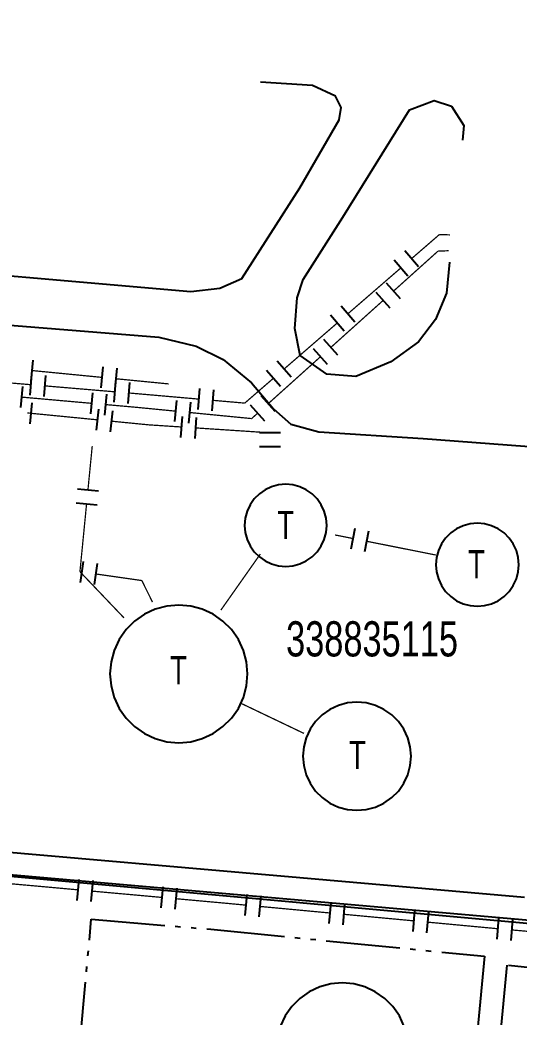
# Model space of a CAD drawing. Extents: x 200604 to 201918, y 4843538 to 4845237.
# Drawn here: x 201260.9 to 201332, y 4844606.7 to 4844748.4 of the extents above; entities that cross this region are included whole.
import ezdxf

# ---------------------------------------------------------------- set-up
doc = ezdxf.new("R2010")
doc.units = 0
doc.header["$LTSCALE"] = 1.5
doc.header["$MEASUREMENT"] = 0
doc.linetypes.add('TRACO_05', pattern=[11, 7, -1, 0.5, -1, 0.5, -1])
for name, color, linetype in [('CD_MALHA_LOTES', 7, 'CONTINUOUS'), ('CD_TXT_QUADRA', 250, 'CONTINUOUS'), ('HD-ADUTORAS', 170, 'CONTINUOUS'), ('HD-TANQUE-PC', 170, 'CONTINUOUS'), ('HD-VALAS-DRENOS', 170, 'CONTINUOUS'), ('SV-RUA-PAVIM', 7, 'CONTINUOUS')]:
    doc.layers.add(name, color=color, linetype=linetype)
doc.styles.add('ARIAL', font='ARIAL.SHX')

msp = doc.modelspace()

# ---------------------------------------------------------------- linework, layer by layer
at = {"layer": 'CD_MALHA_LOTES', "linetype": 'Continuous', "flags": 128}
msp.add_lwpolyline([(201380.48, 4844615.66), (201190.27, 4844632.95)], dxfattribs=at)
at = {"layer": 'HD-ADUTORAS', "const_width": 0.18}
for points in [[(201316.690927, 4844714.521351), (201320.471848, 4844717.793145)], [(201320.471848, 4844717.793145), (201320.63, 4844717.93)], [(201320.63, 4844717.93), (201321.420434, 4844717.904167)], [(201321.420434, 4844717.904167), (201322.16, 4844717.88)], [(201320.43, 4844715.57), (201314.113454, 4844709.898923)], [(201320.940789, 4844715.590295), (201320.43, 4844715.57)], [(201321.94, 4844715.63), (201320.940789, 4844715.590295)], [(201307.616716, 4844706.669046), (201315.178558, 4844713.212633)], [(201312.625248, 4844708.562793), (201305.18422, 4844701.882141)], [(201298.542504, 4844698.816741), (201306.104347, 4844705.360329)], [(201303.696015, 4844700.546011), (201296.254987, 4844693.86536)], [(201262.654238, 4844698.592263), (201272.606779, 4844697.619165)], [(201252.500453, 4844697.425779), (201262.464802, 4844696.582131)], [(201264.457672, 4844696.413402), (201274.422022, 4844695.569754)], [(201274.597288, 4844697.424545), (201281.564067, 4844696.743377)], [(201281.564067, 4844696.743377), (201282.11, 4844696.69)], [(201292.93, 4844693.96), (201297.030136, 4844697.508024)], [(201276.414891, 4844695.401025), (201277.411326, 4844695.31666)], [(201277.411326, 4844695.31666), (201277.49, 4844695.31)], [(201277.49, 4844695.31), (201286.377139, 4844694.53295)], [(201271.164594, 4844693.926858), (201261.203767, 4844694.81112)], [(201277.55, 4844693.36), (201273.156759, 4844693.750005)], [(201288.369538, 4844694.358744), (201292.354335, 4844694.010332)], [(201292.354335, 4844694.010332), (201292.93, 4844693.96)], [(201262.001287, 4844692.561929), (201271.953633, 4844691.586832)], [(201278.136683, 4844693.302624), (201277.55, 4844693.36)], [(201283.112941, 4844692.815948), (201278.136683, 4844693.302624)], [(201293.91, 4844691.76), (201285.103445, 4844692.621277)], [(201294.766781, 4844692.529229), (201294.022679, 4844691.861164)], [(201273.944102, 4844691.391812), (201278.920275, 4844690.904264)], [(201278.920275, 4844690.904264), (201279.27, 4844690.87)], [(201279.27, 4844690.87), (201283.908658, 4844690.566134)], [(201294.022679, 4844691.861164), (201293.91, 4844691.76)], [(201285.904381, 4844690.435399), (201295.882994, 4844689.781727)], [(201271.203937, 4844687.593857), (201271.23, 4844687.86)], [(201270.619157, 4844681.622422), (201271.203937, 4844687.593857)], [(201269.48, 4844669.99), (201270.424231, 4844679.631944)], [(201306.38893, 4844675.090883), (201305.79, 4844675.21)], [(201308.350512, 4844674.700757), (201306.38893, 4844675.090883)], [(201320.12, 4844672.36), (201310.312093, 4844674.310631)], [(201295.15, 4844672.5), (201289.967819, 4844665.141671)], [(201269.788791, 4844669.945838), (201269.48, 4844669.99)], [(201269.48, 4844669.99), (201275.693575, 4844663.479125)], [(201278.29, 4844668.73), (201271.768645, 4844669.66268)], [(201278.472445, 4844668.360278), (201278.29, 4844668.73)], [(201279.8, 4844665.67), (201278.472445, 4844668.360278)], [(201289.967819, 4844665.141671), (201289.53, 4844664.52)], [(201275.693575, 4844663.479125), (201275.75, 4844663.42)], [(201292.34, 4844651.3), (201301.364157, 4844646.991335)], [(201269.21731, 4844624.750718), (201259.258037, 4844625.652311)], [(201281.168438, 4844623.668807), (201271.209165, 4844624.5704)], [(201289.44, 4844622.92), (201283.160293, 4844623.488489)], [(201290.131591, 4844622.855269), (201289.44, 4844622.92)], [(201293.118536, 4844622.575695), (201290.131591, 4844622.855269)], [(201305.066314, 4844621.4574), (201295.109832, 4844622.389313)], [(201317.014093, 4844620.339105), (201307.057611, 4844621.271017)], [(201328.65, 4844619.25), (201319.005389, 4844620.152722)], [(201328.96203, 4844619.22255), (201328.65, 4844619.25)], [(201340.915857, 4844618.17088), (201330.954334, 4844619.047271)]]:
    msp.add_lwpolyline(points, dxfattribs=at)
at = {"layer": 'HD-ADUTORAS'}
for points in [[(201315.709389, 4844715.655627), (201317.672465, 4844713.387075)], [(201314.19702, 4844714.34691), (201316.160096, 4844712.078357)], [(201315.115552, 4844708.782769), (201313.111356, 4844711.015077)], [(201313.627346, 4844707.446639), (201311.623151, 4844709.678947)], [(201306.635178, 4844707.803322), (201308.598254, 4844705.53477)], [(201305.122809, 4844706.494605), (201307.085885, 4844704.226052)], [(201306.186318, 4844700.765987), (201304.182123, 4844702.998295)], [(201304.698113, 4844699.429857), (201302.693917, 4844701.662165)], [(201262.800202, 4844700.085144), (201262.508273, 4844697.099382)], [(201297.560966, 4844699.951018), (201299.524043, 4844697.682465)], [(201262.591349, 4844698.076783), (201262.338255, 4844695.087479)], [(201264.584219, 4844697.908054), (201264.331125, 4844694.918749)], [(201272.752744, 4844699.112046), (201272.460815, 4844696.126284)], [(201274.743252, 4844698.917427), (201274.451323, 4844695.931664)], [(201296.048598, 4844698.6423), (201298.011674, 4844696.373747)], [(201274.548569, 4844697.064406), (201274.295474, 4844694.075102)], [(201276.541439, 4844696.895677), (201276.288344, 4844693.906372)], [(201261.071127, 4844693.316996), (201261.336406, 4844696.305244)], [(201271.031955, 4844692.432734), (201271.297233, 4844695.420982)], [(201273.02412, 4844692.255881), (201273.289399, 4844695.244129)], [(201286.507793, 4844696.027249), (201286.246484, 4844693.038651)], [(201288.500192, 4844695.853043), (201288.238883, 4844692.864445)], [(201297.257085, 4844692.749205), (201295.252889, 4844694.981514)], [(201262.626734, 4844694.007832), (201262.334205, 4844691.022129)], [(201282.966939, 4844691.32307), (201283.258944, 4844694.308825)], [(201284.957442, 4844691.1284), (201285.249448, 4844694.114155)], [(201295.768879, 4844691.413075), (201293.764684, 4844693.645383)], [(201272.099898, 4844693.079684), (201271.807368, 4844690.09398)], [(201274.090367, 4844692.884664), (201273.797837, 4844689.898961)], [(201284.006709, 4844692.062926), (201283.810608, 4844689.069342)], [(201286.002432, 4844691.932191), (201285.80633, 4844688.938607)], [(201298.02, 4844689.74), (201295.02, 4844689.74)], [(201298.02, 4844687.74), (201295.02, 4844687.74)], [(201269.126298, 4844681.768617), (201272.112016, 4844681.476227)], [(201268.931372, 4844679.778139), (201271.917089, 4844679.485749)], [(201308.057917, 4844673.229571), (201308.643106, 4844676.171943)], [(201310.019498, 4844672.839445), (201310.604688, 4844675.781817)], [(201269.576423, 4844668.460947), (201270.001159, 4844671.430728)], [(201271.556277, 4844668.17779), (201271.981013, 4844671.147571)], [(201269.082071, 4844623.256827), (201269.352549, 4844626.24461)], [(201271.073926, 4844623.076509), (201271.344404, 4844626.064291)], [(201281.0332, 4844622.174916), (201281.303677, 4844625.162698)], [(201283.025054, 4844621.994598), (201283.295532, 4844624.98238)], [(201292.978749, 4844621.082223), (201293.258322, 4844624.069168)], [(201294.970045, 4844620.89584), (201295.249619, 4844623.882785)], [(201304.926527, 4844619.963928), (201305.206101, 4844622.950872)], [(201306.917824, 4844619.777545), (201307.197398, 4844622.76449)], [(201316.874306, 4844618.845632), (201317.15388, 4844621.832577)], [(201318.865602, 4844618.65925), (201319.145176, 4844621.646194)], [(201328.830571, 4844617.728321), (201329.093488, 4844620.716778)], [(201330.822876, 4844617.553043), (201331.085793, 4844620.5415)]]:
    msp.add_lwpolyline(points, dxfattribs=at)
at = {"layer": 'HD-TANQUE-PC', "linetype": 'Continuous'}
for points in [[(201298.76, 4844682.42, 8.67), (201297.75, 4844682.33, 8.67), (201296.76, 4844682.07, 8.67), (201295.84, 4844681.64, 8.67), (201295.01, 4844681.06, 8.67), (201294.29, 4844680.34, 8.67), (201293.7, 4844679.5, 8.67), (201293.27, 4844678.58, 8.67), (201293.01, 4844677.6, 8.67), (201292.92, 4844676.58, 8.67), (201293.01, 4844675.57, 8.67), (201293.27, 4844674.58, 8.67), (201293.7, 4844673.66, 8.67), (201294.29, 4844672.83, 8.67), (201295.01, 4844672.11, 8.67), (201295.84, 4844671.52, 8.67), (201296.76, 4844671.09, 8.67), (201297.75, 4844670.83, 8.67), (201298.76, 4844670.74, 8.67), (201299.77, 4844670.83, 8.67), (201300.76, 4844671.09, 8.67), (201301.68, 4844671.52, 8.67), (201302.51, 4844672.11, 8.67), (201303.23, 4844672.83, 8.67), (201303.82, 4844673.66, 8.67), (201304.25, 4844674.58, 8.67), (201304.51, 4844675.57, 8.67), (201304.6, 4844676.58, 8.67), (201304.51, 4844677.6, 8.67), (201304.25, 4844678.58, 8.67), (201303.82, 4844679.5, 8.67), (201303.23, 4844680.34, 8.67), (201302.51, 4844681.06, 8.67), (201301.68, 4844681.64, 8.67), (201300.76, 4844682.07, 8.67), (201299.77, 4844682.33, 8.67)], [(201326.04, 4844676.89, 7.87), (201325.01, 4844676.8, 7.87), (201324.02, 4844676.53, 7.87), (201323.08, 4844676.1, 7.87), (201322.24, 4844675.51, 7.87), (201321.51, 4844674.78, 7.87), (201320.92, 4844673.93, 7.87), (201320.48, 4844673, 7.87), (201320.22, 4844672.01, 7.87), (201320.13, 4844670.98, 7.87), (201320.22, 4844669.95, 7.87), (201320.48, 4844668.96, 7.87), (201320.92, 4844668.02, 7.87), (201321.51, 4844667.18, 7.87), (201322.24, 4844666.45, 7.87), (201323.08, 4844665.86, 7.87), (201324.02, 4844665.43, 7.87), (201325.01, 4844665.16, 7.87), (201326.04, 4844665.07, 7.87), (201327.06, 4844665.16, 7.87), (201328.06, 4844665.43, 7.87), (201328.99, 4844665.86, 7.87), (201329.83, 4844666.45, 7.87), (201330.56, 4844667.18, 7.87), (201331.15, 4844668.02, 7.87), (201331.59, 4844668.96, 7.87), (201331.86, 4844669.95, 7.87), (201331.95, 4844670.98, 7.87), (201331.86, 4844672.01, 7.87), (201331.59, 4844673, 7.87), (201331.15, 4844673.93, 7.87), (201330.56, 4844674.78, 7.87), (201329.83, 4844675.51, 7.87), (201328.99, 4844676.1, 7.87), (201328.06, 4844676.53, 7.87), (201327.06, 4844676.8, 7.87)], [(201283.54, 4844665.24, 7.59), (201281.84, 4844665.1, 7.59), (201280.19, 4844664.65, 7.59), (201278.65, 4844663.93, 7.59), (201277.25, 4844662.95, 7.59), (201276.04, 4844661.75, 7.59), (201275.06, 4844660.35, 7.59), (201274.34, 4844658.8, 7.59), (201273.9, 4844657.16, 7.59), (201273.75, 4844655.46, 7.59), (201273.9, 4844653.76, 7.59), (201274.34, 4844652.11, 7.59), (201275.06, 4844650.56, 7.59), (201276.04, 4844649.16, 7.59), (201277.25, 4844647.96, 7.59), (201278.65, 4844646.98, 7.59), (201280.19, 4844646.26, 7.59), (201281.84, 4844645.82, 7.59), (201283.54, 4844645.67, 7.59), (201285.24, 4844645.82, 7.59), (201286.89, 4844646.26, 7.59), (201288.44, 4844646.98, 7.59), (201289.83, 4844647.96, 7.59), (201291.04, 4844649.16, 7.59), (201292.02, 4844650.56, 7.59), (201292.74, 4844652.11, 7.59), (201293.18, 4844653.76, 7.59), (201293.33, 4844655.46, 7.59), (201293.18, 4844657.16, 7.59), (201292.74, 4844658.8, 7.59), (201292.02, 4844660.35, 7.59), (201291.04, 4844661.75, 7.59), (201289.83, 4844662.95, 7.59), (201288.44, 4844663.93, 7.59), (201286.89, 4844664.65, 7.59), (201285.24, 4844665.1, 7.59)], [(201308.9, 4844651.44, 7.68), (201307.56, 4844651.32, 7.68), (201306.27, 4844650.98, 7.68), (201305.05, 4844650.41, 7.68), (201303.95, 4844649.64, 7.68), (201303, 4844648.69, 7.68), (201302.24, 4844647.59, 7.68), (201301.67, 4844646.38, 7.68), (201301.32, 4844645.08, 7.68), (201301.21, 4844643.75, 7.68), (201301.32, 4844642.41, 7.68), (201301.67, 4844641.12, 7.68), (201302.24, 4844639.9, 7.68), (201303, 4844638.8, 7.68), (201303.95, 4844637.86, 7.68), (201305.05, 4844637.09, 7.68), (201306.27, 4844636.52, 7.68), (201307.56, 4844636.17, 7.68), (201308.9, 4844636.06, 7.68), (201310.23, 4844636.17, 7.68), (201311.53, 4844636.52, 7.68), (201312.74, 4844637.09, 7.68), (201313.84, 4844637.86, 7.68), (201314.79, 4844638.8, 7.68), (201315.56, 4844639.9, 7.68), (201316.13, 4844641.12, 7.68), (201316.47, 4844642.41, 7.68), (201316.59, 4844643.75, 7.68), (201316.47, 4844645.08, 7.68), (201316.13, 4844646.38, 7.68), (201315.56, 4844647.59, 7.68), (201314.79, 4844648.69, 7.68), (201313.84, 4844649.64, 7.68), (201312.74, 4844650.41, 7.68), (201311.53, 4844650.98, 7.68), (201310.23, 4844651.32, 7.68)]]:
    msp.add_polyline3d(points, close=True, dxfattribs=at)
msp.add_polyline3d([(201315.64, 4844605.34, 6.89), (201314.95, 4844606.82, 6.89), (201314.01, 4844608.16, 6.89), (201312.85, 4844609.32, 6.89), (201311.51, 4844610.26, 6.89), (201310.02, 4844610.95, 6.89), (201308.44, 4844611.37, 6.89), (201306.81, 4844611.52, 6.89), (201305.18, 4844611.37, 6.89), (201303.6, 4844610.95, 6.89), (201302.12, 4844610.26, 6.89), (201300.77, 4844609.32, 6.89), (201299.62, 4844608.16, 6.89), (201298.68, 4844606.82, 6.89), (201297.98, 4844605.34, 6.89)], dxfattribs=at)
at = {"layer": 'HD-VALAS-DRENOS', "linetype": 'TRACO_05'}
msp.add_polyline3d([(201271.09, 4844620.56, 6.35), (201288.12, 4844619.14, 6.4), (201327.07, 4844615.3, 6.35), (201324.33, 4844587.2, 6.37), (201320.22, 4844548.43, 6.37), (201320.2, 4844546.4, 5.88), (201313.49, 4844546.99, 5.9), (201300.9, 4844547.98, 6.05), (201264.81, 4844551.86, 6.05)], close=True, dxfattribs=at)
msp.add_polyline3d([(201334.65, 4844545.16, 5.27), (201354.04, 4844543.46, 5.28), (201358.94, 4844542.93, 5.33), (201363.32, 4844542.57, 5.08), (201387.93, 4844580.7, 5.08), (201390.02, 4844606.33, 5.28), (201357.3, 4844611.05, 5.54), (201330.23, 4844614.04, 5.59), (201323.94, 4844547.33, 5.6), (201323.91, 4844546.19, 5.54)], dxfattribs=at)
at = {"layer": 'SV-RUA-PAVIM', "linetype": 'Continuous'}
for points in [[(201242.65, 4844764.25, 7.48), (201242.43, 4844759.4, 7.48), (201237.11, 4844758.79, 7.49), (201231.19, 4844756.29, 7.49), (201227.13, 4844753.36, 7.49), (201223.97, 4844749.14, 7.49), (201221.24, 4844743.16, 7.49), (201219.16, 4844736.36, 7.49), (201218.76, 4844731.37, 7.49), (201218.76, 4844725.55, 7.54), (201220.41, 4844718.69, 7.76), (201224.22, 4844712.68, 7.76), (201228.56, 4844709.22, 7.76), (201232.82, 4844707.52, 7.76), (201238.28, 4844706.77, 7.76), (201280.7, 4844703.32, 7.61), (201286.04, 4844702.07, 7.61), (201289.85, 4844700.15, 7.61), (201293.87, 4844696.86, 7.56), (201297.04, 4844693.15, 7.57), (201299.5, 4844690.98, 7.49), (201303.47, 4844689.89, 7.52), (201318.32, 4844688.95, 7.5), (201335.3, 4844687.66, 7.38)], [(201198.9, 4844632.26, 9.82), (201340.53, 4844619.8, 6.41), (201344.5, 4844621.77, 6.42), (201348.94, 4844626.04, 6.43), (201351.45, 4844630.14, 6.44), (201353.3, 4844635.83, 6.45), (201355.45, 4844661.43, 6.75), (201355.97, 4844667.47, 6.87), (201357.73, 4844687, 6.88), (201357.39, 4844689.64, 6.88), (201356.51, 4844691.28, 6.88), (201355.38, 4844692.14, 6.88), (201353.02, 4844693.62, 7.03), (201350.38, 4844694.42, 7.03), (201348.85, 4844695.49, 7.03), (201348.21, 4844697.22, 7.02), (201352.01, 4844732.68, 7.01), (201354.42, 4844732.49, 6.98), (201364.67, 4844731.61, 7.02), (201366.64, 4844751.72, 7.1), (201353.93, 4844752.81, 6.84), (201340.38, 4844754.05, 6.97), (201341.1, 4844761.18, 7)], [(201238.8, 4844744.94, 7.46), (201236.32, 4844745, 7.49), (201232.28, 4844743.09, 7.57), (201229.98, 4844739.32, 7.6), (201228.42, 4844734.88, 7.64), (201227.86, 4844729.45, 7.64), (201228.04, 4844723.77, 7.64), (201228.87, 4844719.57, 7.65), (201232.63, 4844715.3, 7.64), (201237.14, 4844714, 7.64), (201285.27, 4844709.84, 7.48), (201289.4, 4844710.3, 7.49), (201292.54, 4844711.66, 7.48), (201300.79, 4844724.57, 7.47), (201306.39, 4844734.22, 7.28), (201306.67, 4844735.98, 7.27), (201305.86, 4844737.62, 7.26), (201302.55, 4844739.11, 7.28), (201295.18, 4844739.6, 7.39)], [(201322.08, 4844714.01, 7.3), (201321.62, 4844709.6, 7.3), (201320.06, 4844705.83, 7.3), (201317.65, 4844702.68, 7.31), (201313.7, 4844699.83, 7.31), (201308.73, 4844697.75, 7.31), (201304.59, 4844698.09, 7.3), (201300.8, 4844700.73, 7.3), (201300.04, 4844704.55, 7.3), (201300.39, 4844708.94, 7.3), (201301.23, 4844711.56, 7.3), (201306.87, 4844720.39, 7.3), (201316.37, 4844735.64, 7.23), (201319.9, 4844737.01, 7.3), (201322.36, 4844736.17, 7.3), (201324.12, 4844733.44, 7.3), (201323.9, 4844731.34, 7.3)], [(201332.74, 4844623.66, 6.55), (201300.76, 4844626.46, 7.44), (201252.86, 4844630.64, 8.96), (201199.18, 4844635.06, 10.16)]]:
    msp.add_polyline3d(points, dxfattribs=at)

# ---------------------------------------------------------------- texts
at = {"layer": 'CD_TXT_QUADRA', "style": 'ARIAL', "width": 0.7}
msp.add_text('338835115', height=5, dxfattribs=at).set_placement((201298.81, 4844657.94))
at = {"layer": 'HD-TANQUE-PC', "style": 'ARIAL', "width": 0.7}
for p in [(201297.56, 4844674.63, 12.94), (201324.71, 4844669.06, 12.94), (201282.31, 4844653.99, 12.94), (201307.77, 4844641.91, 12.94)]:
    msp.add_text('T', height=4, dxfattribs=at).set_placement(p)

doc.saveas('drawing.dxf')
